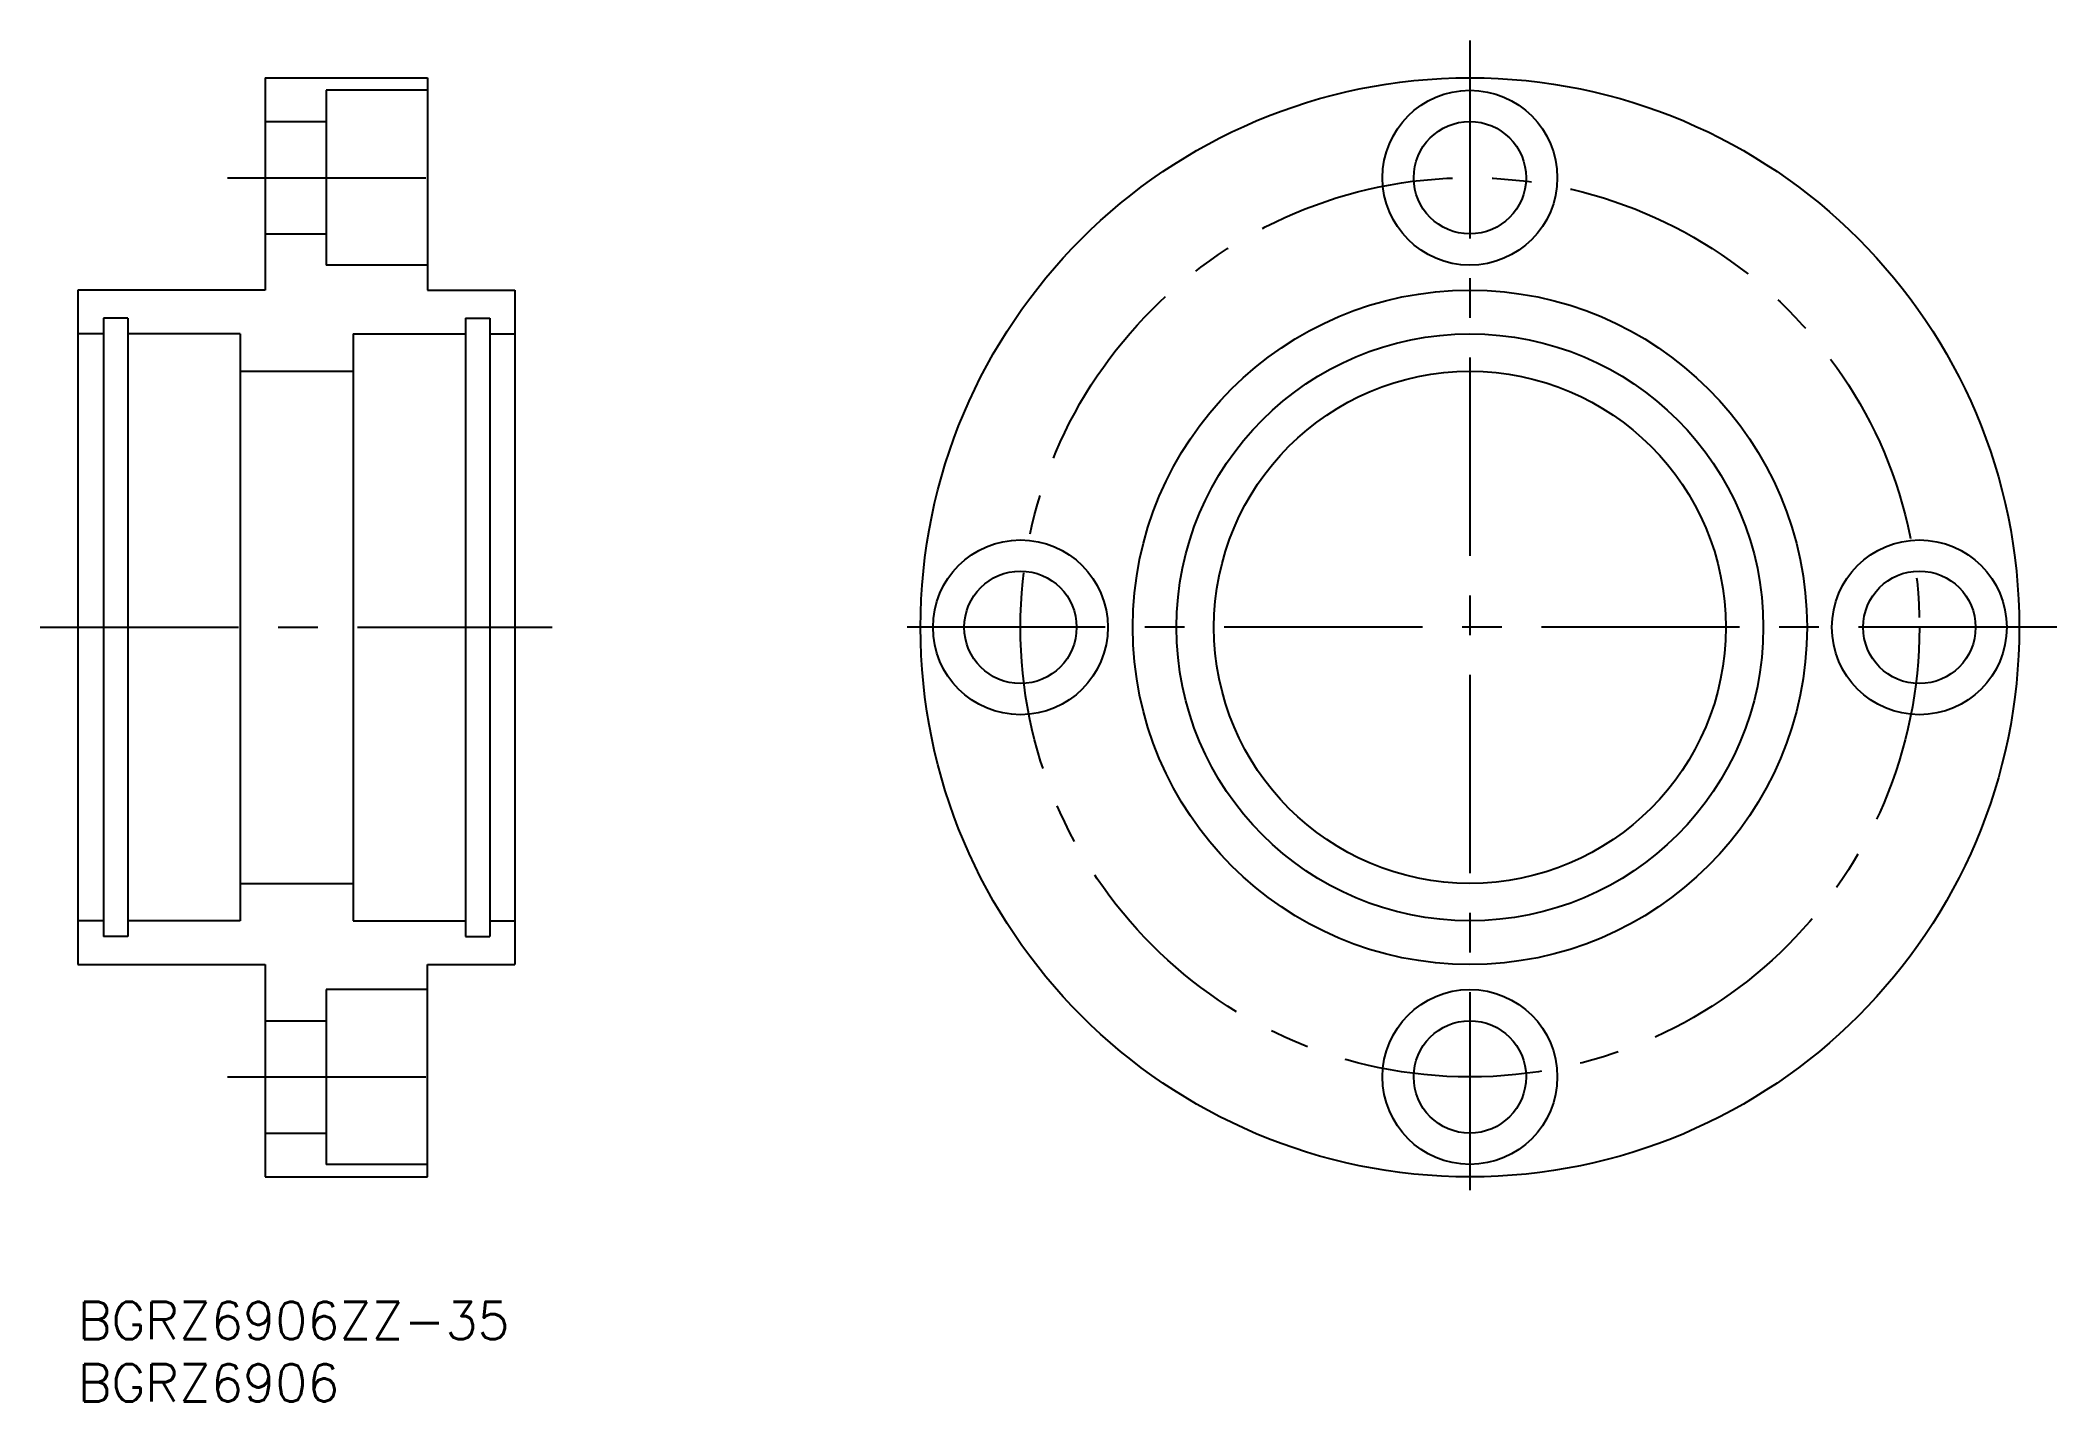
# Model space of a CAD drawing. Extents: x -3 to 158, y -8 to 101.
import ezdxf

# ---------------------------------------------------------------- set-up
doc = ezdxf.new("R2010")
doc.units = 0
doc.header["$LTSCALE"] = 0.5
doc.linetypes.add('CENTER', pattern=[50.8, 31.75, -6.35, 6.35, -6.35])
for name, color, linetype in [('MSM_CENTER', 1, 'CENTER'), ('MSM_CONTINUOUS', 7, 'CONTINUOUS'), ('MSM_PART_NUMBER', 7, 'CONTINUOUS')]:
    doc.layers.add(name, color=color, linetype=linetype)
doc.styles.get("Standard").update_dxf_attribs({"font": 'txt.shx', "height": 3, "bigfont": 'bigfont.shx'})

# ---------------------------------------------------------------- blocks, each defined once
blk = doc.blocks.new('*U2')
at = {"layer": 'MSM_PART_NUMBER'}
blk.add_text('BGRZ6906ZZ-35', height=3, dxfattribs=at).set_placement((0, -3))
blk = doc.blocks.new('*U3')
at = {"layer": 'MSM_PART_NUMBER'}
blk.add_text('BGRZ6906', height=3, dxfattribs=at).set_placement((0, -8))

msp = doc.modelspace()

# ---------------------------------------------------------------- linework, layer by layer
at = {"layer": 'MSM_CENTER'}
for p, q in [((111.5, 101), (111.5, 7)), ((12, 90), (31, 90)), ((-3, 54), (38, 54)), ((158.5, 54), (64.5, 54)), ((12, 18), (31, 18))]:
    msp.add_line(p, q, dxfattribs=at)
msp.add_circle((111.5, 54), 36, dxfattribs=at)
at = {"layer": 'MSM_CONTINUOUS'}
for p, q in [((15, 98), (28, 98)), ((15, 98), (15, 81)), ((28, 97), (19.9, 97)), ((19.9, 97), (19.9, 83)), ((28, 98), (28, 81)), ((15, 94.5), (19.9, 94.5)), ((15, 85.5), (19.9, 85.5)), ((28, 83), (19.9, 83)), ((0, 81), (0, 27)), ((15, 81), (0, 81)), ((28, 81), (35, 81)), ((35, 81), (35, 27)), ((2.05, 78.75), (2.05, 29.25)), ((4, 78.75), (2.05, 78.75)), ((4, 78.75), (4, 29.25)), ((31.05, 78.75), (31.05, 29.25)), ((31.05, 78.75), (33, 78.75)), ((33, 78.75), (33, 29.25)), ((2.05, 77.5), (0.05, 77.5)), ((13, 77.5), (4, 77.5)), ((13, 77.5), (13, 30.5)), ((22.05, 77.5), (31.05, 77.5)), ((22.05, 77.5), (22.05, 30.5)), ((33, 77.5), (35, 77.5)), ((13, 74.5), (22.05, 74.5)), ((13, 33.5), (22.05, 33.5)), ((2.05, 30.5), (0.05, 30.5)), ((4, 29.25), (2.05, 29.25)), ((13, 30.5), (4, 30.5)), ((22.05, 30.5), (31.05, 30.5)), ((31.05, 29.25), (33, 29.25)), ((33, 30.5), (35, 30.5)), ((0, 27), (15, 27)), ((15, 27), (15, 10)), ((28, 27), (35, 27)), ((28, 10), (28, 27)), ((19.9, 25), (19.9, 11)), ((28, 25), (19.9, 25)), ((15, 22.5), (19.9, 22.5)), ((15, 13.5), (19.9, 13.5)), ((15, 10), (28, 10)), ((28, 11), (19.9, 11))]:
    msp.add_line(p, q, dxfattribs=at)
for centre, radius in [((111.5, 54), 44), ((111.5, 90), 7), ((111.5, 90), 4.5), ((111.5, 54), 27), ((111.5, 54), 23.5), ((111.5, 54), 20.5), ((75.5, 54), 7), ((147.5, 54), 7), ((75.5, 54), 4.5), ((147.5, 54), 4.5), ((111.5, 18), 7), ((111.5, 18), 4.5)]:
    msp.add_circle(centre, radius, dxfattribs=at)

# ---------------------------------------------------------------- block references
for name in ['*U2', '*U3']:
    msp.add_blockref(name, (0, 0), dxfattribs=at)

doc.saveas('drawing.dxf')
